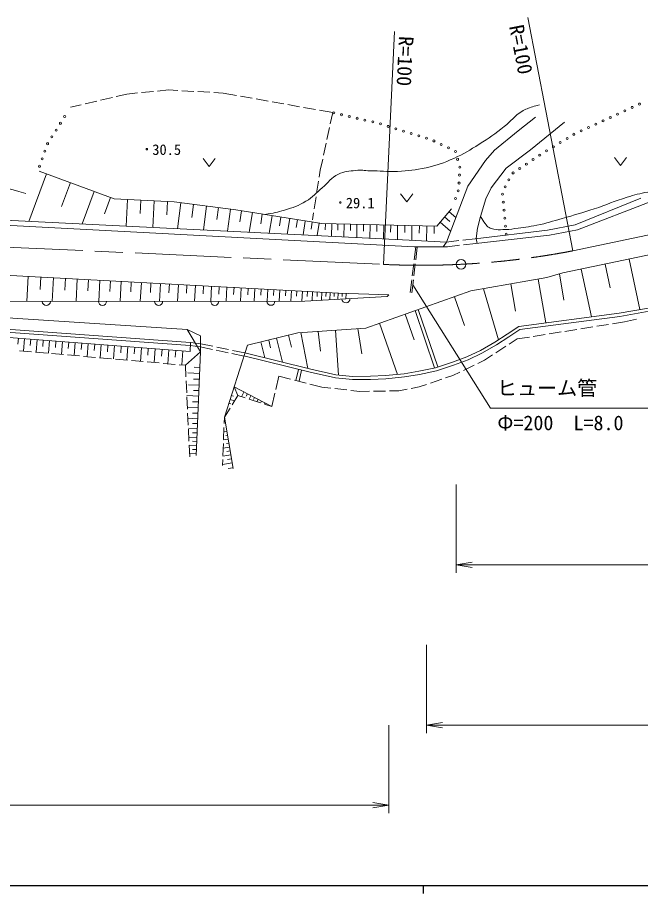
# Model space of a CAD drawing. Units: millimetres at full size, sheet at 1:1000; details may follow other scales. Extents: x 40000 to 680000, y 20000 to 380000.
# Drawn here: x 317447 to 395096, y 204000 to 313275 of the extents above; entities that cross this region are included whole.
import ezdxf
from ezdxf.enums import TextEntityAlignment as Align

# ---------------------------------------------------------------- set-up
doc = ezdxf.new("R2010")
doc.units = ezdxf.units.MM
doc.header["$LTSCALE"] = 1000
doc.linetypes.add('CHAIN', pattern=[18.5, 12, -1.5, 3.5, -1.5])
for name, color, linetype, lineweight in [('M-BGD', 7, 'Continuous', 13), ('M-BMK', 2, 'CHAIN', 13), ('M-BMK-SRVR', 3, 'Continuous', 13), ('M-STR-HTXT', 7, 'Continuous', 13), ('M-TTL-BAND', 7, 'Continuous', 25)]:
    doc.layers.add(name, color=color, linetype=linetype, lineweight=lineweight)
doc.styles.add('ＭＳ ゴシック', font='')
doc.styles.get('ＭＳ ゴシック').set_extended_font_data('MS Gothic')

# ---------------------------------------------------------------- blocks, each defined once
blk = doc.blocks.new('open_arrow')
at = {"color": 0, "linetype": 'Continuous', "lineweight": -2}
blk.add_lwpolyline([(7.5, 1.25), (0, 0), (7.5, -1.25)], dxfattribs=at)

msp = doc.modelspace()

# ---------------------------------------------------------------- linework, layer by layer
at = {"layer": 'M-BGD'}
for p, q in [((332414, 303862), (331061, 303727)), ((334404, 304059), (332912, 303911)), ((336255, 304243), (334902, 304108)), ((337422, 304176), (336255, 304243)), ((339419, 304063), (337921, 304148)), ((341415, 303950), (339918, 304035)), ((343081, 303856), (341915, 303922)), ((344739, 303559), (343081, 303856)), ((327319, 302855), (325858, 302514)), ((329266, 303309), (327806, 302968)), ((331061, 303727), (329753, 303423)), ((346708, 303206), (345231, 303471)), ((348677, 302853), (347200, 303118)), ((350645, 302500), (349169, 302765)), ((325371, 302401), (324063, 302096)), ((352614, 302147), (351137, 302412)), ((354582, 301795), (353106, 302059)), ((356733, 301409), (355075, 301706)), ((356434, 300024), (356733, 301409)), ((356013, 298069), (356329, 299535)), ((355591, 296114), (355907, 297580)), ((385427, 281406), (457456, 296583)), ((340572, 295707), (341322, 294707)), ((341322, 294707), (342072, 295707)), ((355187, 294240), (355486, 295625)), ((391862, 295803), (392612, 294803)), ((392612, 294803), (393362, 295803)), ((355046, 293357), (355187, 294240)), ((321077, 293779), (318869, 287848)), ((354731, 291382), (354968, 292863)), ((324042, 292675), (322938, 289709)), ((327008, 291570), (325499, 287520)), ((329033, 290816), (328279, 288791)), ((354416, 289407), (354653, 290888)), ((365203, 291263), (365953, 290263)), ((365953, 290263), (366703, 291263)), ((386975, 287403), (395131, 290746)), ((331162, 290564), (330991, 287248)), ((332820, 290479), (332735, 288821)), ((334478, 290393), (334308, 287084)), ((336133, 290308), (336048, 288653)), ((337782, 290162), (337367, 286932)), ((339398, 289955), (339190, 288340)), ((341013, 289747), (340630, 286770)), ((387268, 286794), (396498, 290382)), ((279718, 289303), (366897, 284663)), ((342501, 289556), (342310, 288068)), ((343990, 289365), (343637, 286621)), ((345358, 289167), (345139, 287802)), ((346724, 288948), (346329, 286488)), ((347953, 288750), (347756, 287520)), ((349183, 288552), (348832, 286364)), ((354197, 288029), (354338, 288913)), ((371246, 289054), (372080, 288336)), ((310202, 288279), (366267, 285490)), ((350277, 288377), (350101, 287283)), ((351371, 288201), (351059, 286254)), ((352345, 288045), (352189, 287071)), ((353318, 287888), (353040, 286156)), ((354185, 287749), (354046, 286883)), ((355051, 287610), (354803, 286068)), ((355827, 287550), (355811, 286769)), ((356608, 287534), (356575, 285981)), ((357384, 287517), (357368, 286741)), ((358161, 287501), (358127, 285904)), ((358959, 287484), (358943, 286686)), ((359758, 287468), (359724, 285825)), ((360579, 287450), (360562, 286629)), ((361401, 287433), (361365, 285743)), ((362246, 287415), (362228, 286571)), ((363091, 287398), (363054, 285660)), ((370122, 287747), (371429, 286623)), ((370684, 288401), (371337, 287839)), ((383491, 286728), (386975, 287403)), ((363960, 287379), (363941, 286510)), ((364829, 287361), (364791, 285574)), ((365722, 287343), (365704, 286449)), ((366616, 287324), (366578, 285485)), ((367535, 287305), (367516, 286385)), ((368455, 287285), (368415, 285394)), ((369400, 287265), (369380, 286320)), ((374490, 285685), (383491, 286728)), ((383744, 286118), (387268, 286794)), ((366267, 285490), (370914, 285270)), ((370914, 285270), (372454, 285449)), ((372950, 285506), (374490, 285685)), ((374558, 285083), (383744, 286118)), ((366885, 283054), (367075, 284664)), ((366897, 284663), (371054, 284688)), ((367084, 283031), (367274, 284640)), ((371054, 284688), (372557, 284857)), ((373054, 284913), (374558, 285083)), ((277782, 283206), (357461, 278879)), ((393683, 283146), (395013, 276833)), ((366650, 281068), (366826, 282558)), ((366849, 281044), (367025, 282534)), ((390702, 282517), (391330, 279536)), ((318780, 280998), (318611, 277854)), ((320352, 280914), (320267, 279342)), ((383425, 280828), (385427, 281406)), ((385021, 281289), (385535, 278009)), ((387721, 281889), (388977, 275927)), ((321924, 280829), (321764, 277856)), ((323410, 280749), (323330, 279263)), ((324897, 280669), (324745, 277858)), ((326302, 280593), (326227, 279188)), ((327708, 280518), (327565, 277860)), ((329037, 280446), (328965, 279117)), ((330366, 280374), (330230, 277861)), ((331622, 280307), (331555, 279050)), ((332879, 280239), (332751, 277863)), ((334067, 280175), (334003, 278987)), ((335255, 280111), (335134, 277864)), ((336379, 280051), (336319, 278927)), ((337503, 279990), (337388, 277865)), ((338565, 279933), (338508, 278871)), ((339627, 279876), (339519, 277867)), ((340632, 279822), (340578, 278817)), ((341636, 279768), (341534, 277868)), ((366402, 278962), (366592, 280571)), ((366600, 278938), (366790, 280548)), ((373958, 279172), (383425, 280828)), ((378936, 280043), (379531, 276643)), ((382336, 280638), (383290, 275187)), ((342586, 279716), (342535, 278767)), ((343536, 279665), (343439, 277869)), ((344434, 279617), (344386, 278719)), ((345332, 279569), (345241, 277870)), ((346182, 279523), (346136, 278674)), ((347031, 279477), (346944, 277871)), ((347834, 279434), (347791, 278631)), ((348637, 279391), (348555, 277872)), ((349396, 279350), (349355, 278590)), ((350156, 279309), (350078, 277873)), ((350873, 279270), (350835, 278552)), ((351591, 279232), (351518, 277874)), ((352270, 279195), (352234, 278516)), ((352949, 279158), (352880, 277875)), ((353591, 279124), (353557, 278482)), ((354233, 279089), (354171, 277929)), ((354813, 279058), (354782, 278478)), ((355393, 279027), (355338, 277998)), ((355908, 278999), (355880, 278485)), ((356422, 278971), (356373, 278059)), ((356921, 278945), (356897, 278488)), ((357421, 278918), (357378, 278118)), ((357461, 278879), (363726, 278701)), ((357920, 278891), (357898, 278491)), ((358419, 278864), (358382, 278177)), ((360852, 274533), (373958, 279172)), ((363726, 278701), (363508, 278479)), ((375537, 279448), (377394, 273070)), ((353248, 277875), (288829, 277837)), ((363508, 278479), (353248, 277875)), ((371897, 278441), (373164, 274870)), ((369441, 269568), (367005, 276711)), ((369819, 269697), (367384, 276840)), ((365754, 276268), (366884, 273077)), ((393116, 275311), (394609, 275648)), ((352382, 273936), (360852, 274533)), ((359867, 274464), (360348, 271331)), ((362563, 275139), (364822, 268755)), ((385688, 274124), (387169, 274361)), ((387663, 274439), (389144, 274676)), ((389638, 274755), (391119, 274992)), ((391613, 275071), (393116, 275311)), ((317550, 273276), (317490, 272506)), ((318320, 273217), (318199, 271661)), ((346101, 272385), (352382, 273936)), ((349738, 273283), (350481, 270278)), ((351241, 273654), (351612, 272152)), ((352753, 273962), (353617, 269505)), ((354913, 274115), (355197, 271646)), ((357072, 274267), (357467, 268677)), ((379741, 273174), (381244, 273414)), ((381738, 273493), (383219, 273729)), ((383713, 273808), (385194, 274045)), ((319098, 273156), (319037, 272378)), ((319876, 273096), (319754, 271525)), ((320661, 273035), (320600, 272249)), ((321447, 272974), (321324, 271387)), ((322240, 272912), (322179, 272119)), ((323034, 272851), (322909, 271248)), ((323835, 272789), (323773, 271987)), ((324637, 272726), (324511, 271107)), ((325446, 272663), (325383, 271854)), ((326256, 272601), (326129, 270965)), ((327073, 272537), (327010, 271720)), ((327891, 272474), (327763, 270822)), ((328717, 272410), (328652, 271584)), ((329542, 272345), (329413, 270677)), ((330376, 272281), (330312, 271447)), ((331210, 272216), (331080, 270531)), ((332053, 272151), (331988, 271308)), ((340223, 272181), (338959, 272351)), ((340291, 272575), (339012, 272747)), ((341732, 271868), (340223, 272181)), ((341806, 272261), (340291, 272575)), ((343765, 271855), (342296, 272160)), ((343228, 263403), (346101, 272385)), ((347769, 272797), (348255, 270827)), ((348754, 273040), (348997, 272055)), ((377069, 271451), (378330, 272264)), ((378750, 272535), (379741, 273174)), ((319182, 271575), (317687, 271706)), ((321174, 271400), (319680, 271531)), ((323166, 271225), (321672, 271356)), ((325159, 271051), (323665, 271182)), ((327151, 270876), (325657, 271007)), ((332895, 272085), (332763, 270383)), ((333746, 272019), (333680, 271168)), ((334597, 271953), (334464, 270234)), ((335457, 271886), (335390, 271027)), ((336316, 271820), (336181, 270083)), ((337184, 271752), (337117, 270884)), ((338052, 271685), (337916, 269931)), ((340273, 271583), (338376, 269891)), ((343690, 271462), (342222, 271767)), ((345689, 271048), (344180, 271361)), ((345770, 271439), (344254, 271754)), ((375658, 270541), (376649, 271180)), ((329143, 270701), (327649, 270832)), ((331136, 270526), (329642, 270657)), ((333128, 270351), (331634, 270482)), ((335121, 270177), (333626, 270308)), ((337113, 270002), (335619, 270133)), ((338376, 269891), (337611, 269958)), ((374815, 270127), (375658, 270541)), ((338443, 268433), (338376, 269891)), ((340154, 268880), (338674, 268945)), ((340186, 269620), (339447, 269652)), ((352158, 267995), (352472, 269376)), ((352546, 267895), (352860, 269280)), ((371727, 268614), (372570, 269027)), ((373019, 269247), (374366, 269907)), ((338536, 266435), (338466, 267934)), ((340122, 268140), (339382, 268173)), ((349627, 266886), (350008, 268550)), ((350008, 268550), (351482, 268169)), ((351966, 268044), (353418, 267669)), ((368918, 267669), (370339, 268147)), ((370813, 268306), (371727, 268614)), ((340089, 267400), (338743, 267459)), ((340060, 266727), (339387, 266757)), ((349135, 264734), (344439, 267190)), ((344439, 267190), (344920, 266116)), ((353902, 267544), (355376, 267164)), ((355376, 267164), (356509, 267036)), ((357006, 266980), (358497, 266813)), ((358993, 266757), (360127, 266629)), ((360127, 266629), (361300, 266648)), ((361800, 266656), (363300, 266679)), ((363800, 266687), (364973, 266706)), ((364973, 266706), (366006, 266906)), ((366497, 267001), (367530, 267202)), ((367530, 267202), (368444, 267509)), ((340030, 266054), (338550, 266119)), ((338628, 264437), (338559, 265936)), ((343942, 265636), (344508, 265455)), ((344094, 266112), (344377, 266022)), ((344206, 264972), (344920, 266116)), ((344920, 266116), (345840, 265815)), ((345652, 266556), (345349, 265976)), ((346095, 266324), (345943, 266034)), ((346538, 266092), (346312, 265660)), ((346315, 265659), (347740, 265191)), ((346981, 265860), (346868, 265644)), ((347424, 265629), (347275, 265344)), ((349135, 264734), (349516, 266398)), ((339965, 264574), (338619, 264633)), ((339998, 265314), (339258, 265347)), ((343228, 263403), (343942, 264548)), ((343790, 265160), (344020, 265086)), ((347867, 265397), (347793, 265255)), ((348215, 265036), (349135, 264734)), ((348310, 265165), (348238, 265028)), ((338721, 262440), (338651, 263938)), ((339936, 263901), (339263, 263931)), ((343228, 263403), (343198, 262639)), ((344320, 257026), (343228, 263403)), ((339906, 263228), (338682, 263282)), ((339879, 262616), (339267, 262642)), ((339853, 262003), (338738, 262052)), ((338813, 260442), (338744, 261940)), ((339828, 261446), (339271, 261471)), ((343179, 262139), (343120, 260640)), ((343526, 261665), (343158, 261602)), ((343610, 261172), (343426, 261141)), ((339804, 260889), (338790, 260934)), ((339781, 260382), (339275, 260405)), ((343101, 260141), (343042, 258642)), ((343694, 260679), (343118, 260581)), ((343779, 260187), (343491, 260137)), ((338904, 258484), (338836, 259942)), ((339759, 259876), (338837, 259916)), ((339737, 259376), (339276, 259396)), ((343863, 259694), (343078, 259559)), ((343948, 259201), (343555, 259134)), ((339715, 258877), (338884, 258913)), ((343023, 258142), (342993, 257378)), ((344032, 258708), (343038, 258538)), ((344117, 258211), (343620, 258126)), ((344202, 257715), (342998, 257509)), ((344305, 257113), (343703, 257010))]:
    msp.add_line(p, q, dxfattribs=at)
for points in [[(370497, 284684), (370914, 285270), (373567, 292247), (375785, 295422), (376913, 296728), (379861, 299157), (382011, 300862)], [(374757, 285105), (374611, 285699), (374764, 287002), (375163, 288469), (375834, 290647), (376495, 292046), (378365, 294476), (381376, 296778), (385612, 300212)], [(320140, 294128), (329477, 290651), (336990, 290264), (344674, 289277), (355364, 287560), (369702, 287259), (371548, 289406)], [(239086, 260131), (243913, 268236), (245439, 269915), (246597, 270831), (248377, 271797), (254076, 274074), (271722, 277114), (277960, 276951), (288350, 274574), (294379, 274231), (302240, 274441), (310826, 274784), (339012, 272747)], [(239382, 259846), (244236, 267996), (245713, 269621), (246818, 270495), (248548, 271435), (254185, 273687), (271751, 276713), (277909, 276552), (288293, 274177), (294373, 273831), (302253, 274041), (310819, 274384), (338984, 272348)], [(396183, 276634), (392520, 275985), (380060, 274363), (378703, 273454), (377163, 272436), (375319, 271393), (373602, 270592), (371808, 269918), (369659, 269205), (367547, 268760), (365677, 268442), (363350, 268200), (361442, 268124), (359190, 268099), (357079, 268315), (353937, 269015), (345674, 271051)], [(396103, 277026), (392459, 276380), (379916, 274748), (378481, 273787), (376954, 272777), (375136, 271749), (373447, 270961), (371675, 270295), (369554, 269592), (367472, 269153), (365623, 268839), (363321, 268600), (361431, 268524), (359208, 268499), (357143, 268710), (354028, 269404), (345770, 271439)], [(302240, 274441), (303997, 275962), (311028, 276124), (338594, 274368), (340273, 271583)], [(338594, 274368), (340234, 273567), (340273, 271583), (339705, 258637)], [(285486, 251267), (285410, 274259), (288096, 273597), (290623, 273462), (296508, 273332), (310933, 273790), (338951, 271615), (339012, 272747)]]:
    msp.add_lwpolyline(points, dxfattribs=at)
for centre, radius in [((393154, 301648), 125), ((394063, 302066), 125), ((394971, 302485), 125), ((323322, 300924), 125), ((356855, 301381), 125), ((357829, 301154), 125), ((358803, 300928), 125), ((359777, 300701), 125), ((360751, 300475), 125), ((390430, 300392), 125), ((391338, 300811), 125), ((392246, 301229), 125), ((322787, 300079), 125), ((361725, 300248), 125), ((362692, 299997), 125), ((363647, 299700), 125), ((364602, 299403), 125), ((388613, 299555), 125), ((389522, 299974), 125), ((321717, 298389), 125), ((322252, 299234), 125), ((365557, 299107), 125), ((366512, 298810), 125), ((367467, 298513), 125), ((368422, 298217), 125), ((386805, 298704), 125), ((387705, 299137), 125), ((321202, 297535), 125), ((369359, 297876), 125), ((370259, 297439), 125), ((384236, 297153), 125), ((385092, 297670), 125), ((385949, 298187), 125), ((320864, 296593), 125), ((333561, 296854), 100), ((371159, 297003), 125), ((372035, 296547), 125), ((382532, 296107), 125), ((383380, 296637), 125), ((320527, 295652), 125), ((372306, 295584), 125), ((380871, 294994), 125), ((381701, 295551), 125), ((320189, 294711), 125), ((372577, 294622), 125), ((379209, 293881), 125), ((380040, 294437), 125), ((372541, 293626), 125), ((378695, 293041), 125), ((372479, 292628), 125), ((378233, 292154), 125), ((372028, 290701), 125), ((372376, 291639), 125), ((377911, 291239), 125), ((357687, 290200), 100), ((378001, 290243), 125), ((378090, 289247), 125), ((378180, 288251), 125), ((378269, 287255), 125), ((378358, 286259), 125)]:
    msp.add_circle(centre, radius, dxfattribs=at)
for centre, start, end in [((321038, 277856), 180.03407, 0.03407), ((328038, 277860), 180.03407, 0.03407), ((335038, 277864), 180.03407, 0.03407), ((342038, 277868), 180.03407, 0.03407), ((349038, 277872), 180.03407, 0.03407), ((358378, 278177), 183.37064, 3.37064)]:
    msp.add_arc(centre, 500, start, end, dxfattribs=at)
for points, knots in [([(348275, 288698), (349422, 288899), (349784, 288971), (350723, 289258), (351800, 289587), (352431, 289760), (353394, 290345), (354280, 290884), (354639, 291379), (355435, 292043), (356219, 292698), (356513, 293291), (357439, 293722), (358227, 294090), (358749, 294102), (359614, 294199), (360281, 294274), (360660, 294176), (361331, 294161), (362687, 294131), (363448, 294032), (364804, 294085), (366208, 294140), (367002, 294230), (368371, 294543), (369766, 294862), (370538, 295124), (371844, 295707), (373131, 296281), (373802, 296716), (374992, 297472), (376252, 298272), (376936, 298758), (378121, 299666), (379019, 300353), (379340, 300982), (380315, 301555), (380808, 301843), (381108, 301970), (381651, 302146), (381974, 302251), (382095, 302287), (382491, 302375)], [0, 0, 0, 0, 1, 1, 1, 2, 2, 2, 3, 3, 3, 4, 4, 4, 5, 5, 5, 6, 6, 6, 7, 7, 7, 8, 8, 8, 9, 9, 9, 10, 10, 10, 11, 11, 11, 12, 12, 12, 13, 13, 13, 14, 14, 14, 14]), ([(375163, 288469), (375402, 288037), (375472, 287885), (375741, 287564), (375913, 287358), (375988, 287208), (376216, 287066), (376423, 286937), (376570, 286915), (376809, 286868), (377246, 286783), (377501, 286814), (377946, 286812), (378535, 286809), (378864, 286869), (379450, 286936), (380523, 287059), (381123, 287156), (382183, 287366), (383437, 287614), (384116, 287859), (385346, 288205), (386907, 288645), (387782, 288893), (389323, 289401), (390937, 289933), (391801, 290352), (393423, 290860), (394413, 291169), (394985, 291289), (395999, 291508), (397989, 291938), (399123, 292086), (401131, 292424), (404078, 292920), (405736, 293154), (408687, 293626), (410543, 293923), (411576, 294133), (413438, 294389), (415192, 294631), (416183, 294693), (417941, 294904), (420839, 295254), (421761, 295392), (425349, 295892)], [0, 0, 0, 0, 1, 1, 1, 2, 2, 2, 3, 3, 3, 4, 4, 4, 5, 5, 5, 6, 6, 6, 7, 7, 7, 8, 8, 8, 9, 9, 9, 10, 10, 10, 11, 11, 11, 12, 12, 12, 13, 13, 13, 14, 14, 14, 15, 15, 15, 15]), ([(277547, 292342), (281269, 292787), (282300, 292905), (285360, 293107), (288591, 293320), (290409, 293271), (293645, 293365), (297518, 293477), (299688, 293553), (303562, 293622), (305373, 293654), (306389, 293764), (308198, 293679), (308663, 293658), (308922, 293618), (309381, 293546), (310882, 293309), (311700, 293053), (313178, 292706), (315269, 292216), (315942, 292024), (318502, 291333)], [0, 0, 0, 0, 1, 1, 1, 2, 2, 2, 3, 3, 3, 4, 4, 4, 5, 5, 5, 6, 6, 6, 7, 7, 7, 7])]:
    msp.add_open_spline(points, degree=3, knots=knots, dxfattribs=at)
at = {"layer": 'M-BMK'}
for points in [[(386658, 284169), (470677, 301976), (484838, 303915), (488415, 304287), (502739, 304645), (565757, 305285)], [(236162, 278671), (254484, 283609), (258997, 284633), (262889, 285396), (267831, 286064), (272578, 286382), (276650, 286455), (363051, 282475)]]:
    msp.add_lwpolyline(points, dxfattribs=at)
msp.add_arc((367747, 382365), 100000, 267.30836, 280.9009, dxfattribs=at)
at = {"layer": 'M-BMK-SRVR'}
msp.add_circle((372736, 282489), 600, dxfattribs=at)
at = {"layer": 'M-STR-HTXT'}
for p, q in [((386658, 284169), (381052, 313275)), ((363051, 282475), (364417, 311535)), ((376386, 264525), (366719, 279941)), ((396710, 264525), (376386, 264525)), ((372134, 255000), (372134, 244000)), ((372134, 245000), (503534, 245000)), ((368430, 235000), (368430, 224000)), ((363726, 225000), (363726, 214000)), ((368430, 225000), (505481, 225000)), ((252225, 215000), (363726, 215000))]:
    msp.add_line(p, q, dxfattribs=at)
at = {"layer": 'M-TTL-BAND'}
for p, q in [((40000, 205000), (579000, 205000)), ((368000, 205000), (368000, 204000))]:
    msp.add_line(p, q, dxfattribs=at)

# ---------------------------------------------------------------- block references
at = {"layer": 'M-STR-HTXT', "xscale": 267, "yscale": 267}
for p in [(372134, 245000), (368430, 225000)]:
    msp.add_blockref('open_arrow', p, dxfattribs=at)
at = {"layer": 'M-STR-HTXT', "xscale": 267, "yscale": 267, "rotation": 180}
msp.add_blockref('open_arrow', (363726, 215000), dxfattribs=at)

# ---------------------------------------------------------------- texts
at = {"layer": 'M-BGD', "style": 'ＭＳ ゴシック'}
for s, p in [('30.5', (334243, 296794)), ('29.1', (358370, 290140))]:
    msp.add_text(s, height=1320, dxfattribs=at).set_placement(p, align=Align.MIDDLE_LEFT)
at = {"layer": 'M-STR-HTXT', "style": 'ＭＳ ゴシック'}
for rotation, p in [(280.901, (379617, 312348)), (267.308, (365908, 310945))]:
    msp.add_text('R=100', height=1833, rotation=rotation, dxfattribs=at).set_placement(p, align=Align.MIDDLE_LEFT)
msp.add_text('ヒューム管', height=1833, dxfattribs=at).set_placement((383458, 265591), align=Align.BOTTOM_CENTER)
msp.add_text('Φ=200\u3000L=8.0', height=1833, dxfattribs=at).set_placement((377255, 261242), align=Align.BOTTOM_LEFT)

doc.saveas('drawing.dxf')
